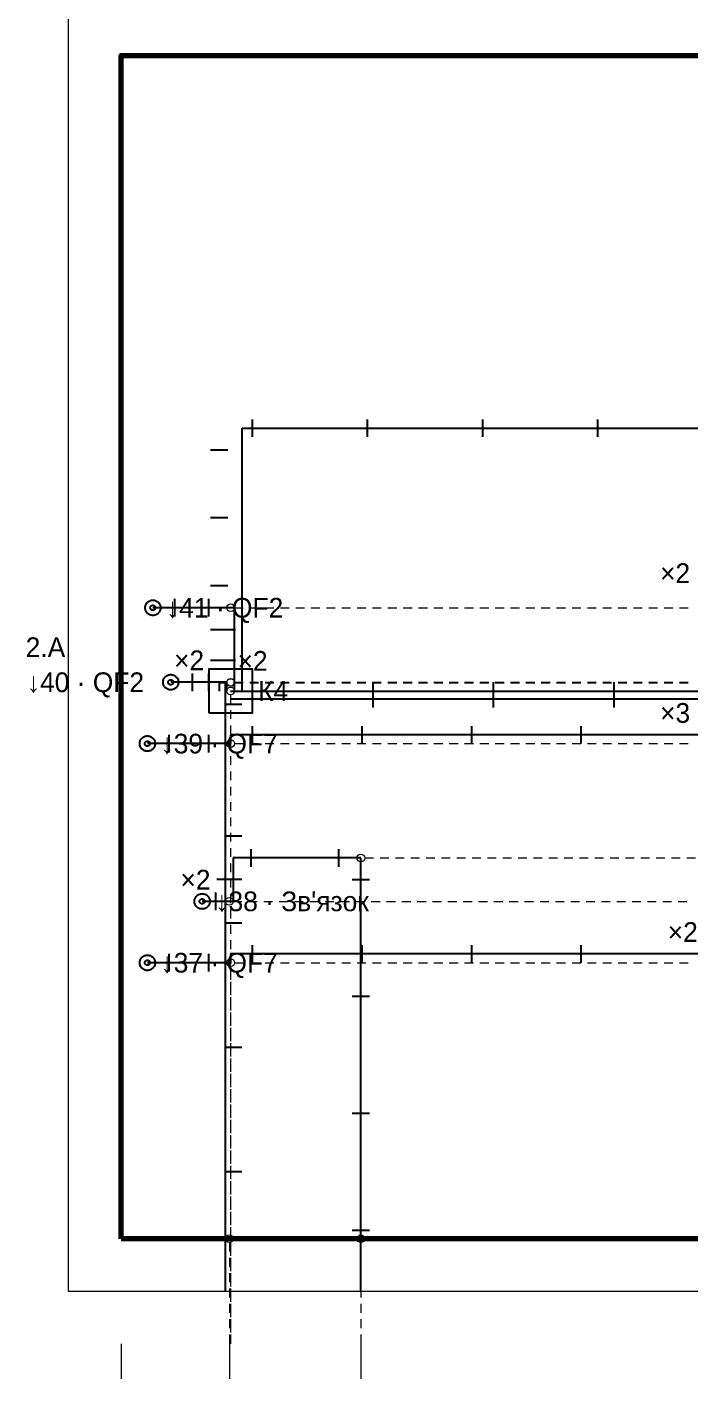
# Paper-space layout '09 Розгортки (продовження)' of a CAD drawing. Header units: millimetres. Extents: x 0 to 841, y 0 to 594.
# Drawn here: x 126.6 to 187.1, y 396.1 to 519.5 of the extents above; entities that cross this region are included whole.
import ezdxf
from ezdxf.enums import TextEntityAlignment as Align

# ---------------------------------------------------------------- set-up
doc = ezdxf.new("R2010")
doc.units = ezdxf.units.MM
doc.linetypes.add('E_CABLE_DASH', pattern=[225, 150, -75])
for name, color, linetype in [('E-ELEV', 7, 'Continuous'), ('M-FIX', 7, 'Continuous'), ('W-BOX', 1, 'Continuous'), ('W-CABLE-LIGHT', 1, 'E_CABLE_DASH'), ('W-CABLE-LOW', 1, 'E_CABLE_DASH'), ('W-CABLE-SOCKET', 1, 'E_CABLE_DASH')]:
    doc.layers.add(name, color=color, linetype=linetype)
doc.styles.add('PLEX_LIGHT', font='IBMPlexSans-Light.ttf')

psp = doc.layouts.new('09 Розгортки (продовження)')

# ---------------------------------------------------------------- linework, layer by layer
at = {"layer": 'E-ELEV', "lineweight": 13, "true_color": 0xd9d3c8}
for p, q in [((145.57, 466.46), (146.37, 466.46)), ((146.97, 466.46), (147.77, 466.46)), ((148.37, 466.46), (149.17, 466.46)), ((149.77, 466.46), (150.57, 466.46)), ((151.17, 466.46), (151.97, 466.46)), ((152.57, 466.46), (153.37, 466.46)), ((153.97, 466.46), (154.77, 466.46)), ((155.37, 466.46), (156.17, 466.46)), ((156.77, 466.46), (157.57, 466.46)), ((158.17, 466.46), (158.97, 466.46)), ((159.57, 466.46), (160.37, 466.46)), ((160.97, 466.46), (161.77, 466.46)), ((162.37, 466.46), (163.17, 466.46)), ((163.77, 466.46), (164.57, 466.46)), ((165.17, 466.46), (165.97, 466.46)), ((166.57, 466.46), (167.37, 466.46)), ((167.97, 466.46), (168.77, 466.46)), ((169.37, 466.46), (170.17, 466.46)), ((170.77, 466.46), (171.57, 466.46)), ((172.17, 466.46), (172.97, 466.46)), ((173.57, 466.46), (174.37, 466.46)), ((174.97, 466.46), (175.77, 466.46)), ((176.37, 466.46), (177.17, 466.46)), ((177.77, 466.46), (178.57, 466.46)), ((179.17, 466.46), (179.97, 466.46)), ((180.57, 466.46), (181.37, 466.46)), ((181.97, 466.46), (182.77, 466.46)), ((183.37, 466.46), (184.17, 466.46)), ((184.77, 466.46), (185.57, 466.46)), ((186.17, 466.46), (186.97, 466.46)), ((145.57, 459.66), (146.37, 459.66)), ((145.57, 459.62), (146.37, 459.62)), ((146.97, 459.66), (147.77, 459.66)), ((146.97, 459.62), (147.77, 459.62)), ((148.37, 459.66), (149.17, 459.66)), ((148.37, 459.62), (149.17, 459.62)), ((149.77, 459.66), (150.57, 459.66)), ((149.77, 459.62), (150.57, 459.62)), ((151.17, 459.66), (151.97, 459.66)), ((151.17, 459.62), (151.97, 459.62)), ((152.57, 459.66), (153.37, 459.66)), ((152.57, 459.62), (153.37, 459.62)), ((153.97, 459.66), (154.77, 459.66)), ((153.97, 459.62), (154.77, 459.62)), ((155.37, 459.66), (156.17, 459.66)), ((155.37, 459.62), (156.17, 459.62)), ((156.77, 459.66), (157.57, 459.66)), ((156.77, 459.62), (157.57, 459.62)), ((158.17, 459.66), (158.97, 459.66)), ((158.17, 459.62), (158.97, 459.62)), ((159.57, 459.66), (160.37, 459.66)), ((159.57, 459.62), (160.37, 459.62)), ((160.97, 459.66), (161.77, 459.66)), ((160.97, 459.62), (161.77, 459.62)), ((162.37, 459.66), (163.17, 459.66)), ((162.37, 459.62), (163.17, 459.62)), ((163.77, 459.66), (164.57, 459.66)), ((163.77, 459.62), (164.57, 459.62)), ((165.17, 459.66), (165.97, 459.66)), ((165.17, 459.62), (165.97, 459.62)), ((166.57, 459.66), (167.37, 459.66)), ((166.57, 459.62), (167.37, 459.62)), ((167.97, 459.66), (168.77, 459.66)), ((167.97, 459.62), (168.77, 459.62)), ((169.37, 459.66), (170.17, 459.66)), ((169.37, 459.62), (170.17, 459.62)), ((170.77, 459.66), (171.57, 459.66)), ((170.77, 459.62), (171.57, 459.62)), ((172.17, 459.66), (172.97, 459.66)), ((172.17, 459.62), (172.97, 459.62)), ((173.57, 459.66), (174.37, 459.66)), ((173.57, 459.62), (174.37, 459.62)), ((174.97, 459.66), (175.77, 459.66)), ((174.97, 459.62), (175.77, 459.62)), ((176.37, 459.66), (177.17, 459.66)), ((176.37, 459.62), (177.17, 459.62)), ((177.77, 459.66), (178.57, 459.66)), ((177.77, 459.62), (178.57, 459.62)), ((179.17, 459.66), (179.97, 459.66)), ((179.17, 459.62), (179.97, 459.62)), ((180.57, 459.66), (181.37, 459.66)), ((180.57, 459.62), (181.37, 459.62)), ((181.97, 459.66), (182.77, 459.66)), ((181.97, 459.62), (182.77, 459.62)), ((183.37, 459.66), (184.17, 459.66)), ((183.37, 459.62), (184.17, 459.62)), ((184.77, 459.66), (185.57, 459.66)), ((184.77, 459.62), (185.57, 459.62)), ((186.17, 459.66), (186.97, 459.66)), ((186.17, 459.62), (186.97, 459.62)), ((145.22, 458.51), (145.22, 457.71)), ((145.57, 458.86), (146.37, 458.86)), ((146.97, 458.86), (147.77, 458.86)), ((148.37, 458.86), (149.17, 458.86)), ((149.77, 458.86), (150.57, 458.86)), ((151.17, 458.86), (151.97, 458.86)), ((152.57, 458.86), (153.37, 458.86)), ((153.97, 458.86), (154.77, 458.86)), ((155.37, 458.86), (156.17, 458.86)), ((156.77, 458.86), (157.57, 458.86)), ((158.17, 458.86), (158.97, 458.86)), ((159.57, 458.86), (160.37, 458.86)), ((160.97, 458.86), (161.77, 458.86)), ((162.37, 458.86), (163.17, 458.86)), ((163.77, 458.86), (164.57, 458.86)), ((165.17, 458.86), (165.97, 458.86)), ((166.57, 458.86), (167.37, 458.86)), ((167.97, 458.86), (168.77, 458.86)), ((169.37, 458.86), (170.17, 458.86)), ((170.77, 458.86), (171.57, 458.86)), ((172.17, 458.86), (172.97, 458.86)), ((173.57, 458.86), (174.37, 458.86)), ((174.97, 458.86), (175.77, 458.86)), ((176.37, 458.86), (177.17, 458.86)), ((177.77, 458.86), (178.57, 458.86)), ((179.17, 458.86), (179.97, 458.86)), ((180.57, 458.86), (181.37, 458.86)), ((181.97, 458.86), (182.77, 458.86)), ((183.37, 458.86), (184.17, 458.86)), ((184.77, 458.86), (185.57, 458.86)), ((186.17, 458.86), (186.97, 458.86)), ((145.22, 457.11), (145.22, 456.31)), ((145.22, 455.71), (145.22, 454.91)), ((145.22, 454.31), (145.22, 453.51)), ((145.22, 452.91), (145.22, 452.11)), ((145.57, 454.06), (146.37, 454.06)), ((146.97, 454.06), (147.77, 454.06)), ((148.37, 454.06), (149.17, 454.06)), ((149.77, 454.06), (150.57, 454.06)), ((151.17, 454.06), (151.97, 454.06)), ((152.57, 454.06), (153.37, 454.06)), ((153.97, 454.06), (154.77, 454.06)), ((155.37, 454.06), (156.17, 454.06)), ((156.77, 454.06), (157.57, 454.06)), ((158.17, 454.06), (158.97, 454.06)), ((159.57, 454.06), (160.37, 454.06)), ((160.97, 454.06), (161.77, 454.06)), ((162.37, 454.06), (163.17, 454.06)), ((163.77, 454.06), (164.57, 454.06)), ((165.17, 454.06), (165.97, 454.06)), ((166.57, 454.06), (167.37, 454.06)), ((167.97, 454.06), (168.77, 454.06)), ((169.37, 454.06), (170.17, 454.06)), ((170.77, 454.06), (171.57, 454.06)), ((172.17, 454.06), (172.97, 454.06)), ((173.57, 454.06), (174.37, 454.06)), ((174.97, 454.06), (175.77, 454.06)), ((176.37, 454.06), (177.17, 454.06)), ((177.77, 454.06), (178.57, 454.06)), ((179.17, 454.06), (179.97, 454.06)), ((180.57, 454.06), (181.37, 454.06)), ((181.97, 454.06), (182.77, 454.06)), ((183.37, 454.06), (184.17, 454.06)), ((184.77, 454.06), (185.57, 454.06)), ((186.17, 454.06), (186.97, 454.06)), ((145.22, 451.51), (145.22, 450.71)), ((145.22, 450.11), (145.22, 449.31)), ((145.22, 448.71), (145.22, 447.91)), ((145.22, 447.31), (145.22, 446.51)), ((145.22, 445.91), (145.22, 445.11)), ((145.22, 444.51), (145.22, 443.71)), ((145.22, 443.11), (145.22, 442.31)), ((157.45, 443.62), (158.25, 443.62)), ((158.85, 443.62), (159.65, 443.62)), ((160.25, 443.62), (161.05, 443.62)), ((161.65, 443.62), (162.45, 443.62)), ((163.05, 443.62), (163.85, 443.62)), ((164.45, 443.62), (165.25, 443.62)), ((165.85, 443.62), (166.65, 443.62)), ((167.25, 443.62), (168.05, 443.62)), ((168.65, 443.62), (169.45, 443.62)), ((170.05, 443.62), (170.85, 443.62)), ((171.45, 443.62), (172.25, 443.62)), ((172.85, 443.62), (173.65, 443.62)), ((174.25, 443.62), (175.05, 443.62)), ((175.65, 443.62), (176.45, 443.62)), ((177.05, 443.62), (177.85, 443.62)), ((178.45, 443.62), (179.25, 443.62)), ((179.85, 443.62), (180.65, 443.62)), ((181.25, 443.62), (182.05, 443.62)), ((182.65, 443.62), (183.45, 443.62)), ((184.05, 443.62), (184.85, 443.62)), ((185.45, 443.62), (186.25, 443.62)), ((186.85, 443.62), (187.65, 443.62)), ((145.22, 441.71), (145.22, 440.91)), ((145.22, 440.31), (145.22, 439.51)), ((145.45, 439.66), (146.25, 439.66)), ((146.85, 439.66), (147.65, 439.66)), ((148.25, 439.66), (149.05, 439.66)), ((149.65, 439.66), (150.45, 439.66)), ((151.05, 439.66), (151.85, 439.66)), ((152.45, 439.66), (153.25, 439.66)), ((153.85, 439.66), (154.65, 439.66)), ((155.25, 439.66), (156.05, 439.66)), ((156.65, 439.66), (157.45, 439.66)), ((158.05, 439.66), (158.85, 439.66)), ((159.45, 439.66), (160.25, 439.66)), ((160.85, 439.66), (161.65, 439.66)), ((162.25, 439.66), (163.05, 439.66)), ((163.65, 439.66), (164.45, 439.66)), ((165.05, 439.66), (165.85, 439.66)), ((166.45, 439.66), (167.25, 439.66)), ((167.85, 439.66), (168.65, 439.66)), ((169.25, 439.66), (170.05, 439.66)), ((170.65, 439.66), (171.45, 439.66)), ((172.05, 439.66), (172.85, 439.66)), ((173.45, 439.66), (174.25, 439.66)), ((174.85, 439.66), (175.65, 439.66)), ((176.25, 439.66), (177.05, 439.66)), ((177.65, 439.66), (178.45, 439.66)), ((179.05, 439.66), (179.85, 439.66)), ((180.45, 439.66), (181.25, 439.66)), ((181.85, 439.66), (182.65, 439.66)), ((183.25, 439.66), (184.05, 439.66)), ((184.65, 439.66), (185.45, 439.66)), ((186.05, 439.66), (186.85, 439.66)), ((145.22, 438.91), (145.22, 438.11)), ((145.22, 437.51), (145.22, 436.71)), ((145.22, 436.11), (145.22, 435.31)), ((145.22, 434.71), (145.22, 433.91)), ((145.22, 433.71), (145.22, 432.91)), ((145.22, 433.31), (145.22, 432.51)), ((145.57, 434.06), (146.37, 434.06)), ((146.97, 434.06), (147.77, 434.06)), ((148.37, 434.06), (149.17, 434.06)), ((149.77, 434.06), (150.57, 434.06)), ((151.17, 434.06), (151.97, 434.06)), ((152.57, 434.06), (153.37, 434.06)), ((153.97, 434.06), (154.77, 434.06)), ((155.37, 434.06), (156.17, 434.06)), ((156.77, 434.06), (157.57, 434.06)), ((158.17, 434.06), (158.97, 434.06)), ((159.57, 434.06), (160.37, 434.06)), ((160.97, 434.06), (161.77, 434.06)), ((162.37, 434.06), (163.17, 434.06)), ((163.77, 434.06), (164.57, 434.06)), ((165.17, 434.06), (165.97, 434.06)), ((166.57, 434.06), (167.37, 434.06)), ((167.97, 434.06), (168.77, 434.06)), ((169.37, 434.06), (170.17, 434.06)), ((170.77, 434.06), (171.57, 434.06)), ((172.17, 434.06), (172.97, 434.06)), ((173.57, 434.06), (174.37, 434.06)), ((174.97, 434.06), (175.77, 434.06)), ((176.37, 434.06), (177.17, 434.06)), ((177.77, 434.06), (178.57, 434.06)), ((179.17, 434.06), (179.97, 434.06)), ((180.57, 434.06), (181.37, 434.06)), ((181.97, 434.06), (182.77, 434.06)), ((183.37, 434.06), (184.17, 434.06)), ((184.77, 434.06), (185.57, 434.06)), ((186.17, 434.06), (186.97, 434.06)), ((145.22, 432.31), (145.22, 431.51)), ((145.22, 431.91), (145.22, 431.11)), ((145.22, 430.91), (145.22, 430.11)), ((145.22, 430.51), (145.22, 429.71)), ((145.22, 429.51), (145.22, 428.71)), ((145.22, 429.11), (145.22, 428.31)), ((145.22, 428.11), (145.22, 427.31)), ((145.22, 427.71), (145.22, 426.91)), ((145.22, 426.71), (145.22, 425.91)), ((145.22, 426.31), (145.22, 425.51)), ((145.22, 425.31), (145.22, 424.51)), ((145.22, 424.91), (145.22, 424.11)), ((145.22, 423.91), (145.22, 423.11)), ((145.22, 423.51), (145.22, 422.71)), ((145.22, 422.51), (145.22, 421.71)), ((145.22, 422.11), (145.22, 421.31)), ((145.22, 421.11), (145.22, 420.31)), ((145.22, 420.71), (145.22, 419.91)), ((145.22, 419.71), (145.22, 418.91)), ((145.22, 419.31), (145.22, 418.51)), ((145.22, 418.31), (145.22, 417.51)), ((145.22, 417.91), (145.22, 417.11)), ((145.22, 416.91), (145.22, 416.11)), ((145.22, 416.51), (145.22, 415.71)), ((145.22, 415.51), (145.22, 414.71)), ((145.22, 415.11), (145.22, 414.31)), ((145.22, 414.11), (145.22, 413.31)), ((145.22, 413.71), (145.22, 412.91)), ((145.22, 412.71), (145.22, 411.91)), ((145.22, 412.31), (145.22, 411.51)), ((145.22, 411.31), (145.22, 410.51)), ((145.22, 410.91), (145.22, 410.11)), ((145.22, 409.91), (145.22, 409.11)), ((145.1, 408.51), (145.1, 407.71)), ((145.22, 409.51), (145.22, 408.71)), ((145.22, 408.51), (145.22, 407.71)), ((157.1, 408.51), (157.1, 407.71)), ((145.22, 408.11), (145.22, 407.31)), ((145.1, 407.11), (145.1, 406.31)), ((145.22, 407.11), (145.22, 406.31)), ((145.22, 406.71), (145.22, 405.91)), ((157.1, 407.11), (157.1, 406.31)), ((145.1, 405.71), (145.1, 404.91)), ((145.22, 405.71), (145.22, 404.91)), ((145.22, 405.31), (145.22, 404.51)), ((157.1, 405.71), (157.1, 404.91)), ((145.1, 404.31), (145.1, 403.51)), ((145.22, 404.31), (145.22, 403.51)), ((145.22, 403.91), (145.22, 403.11)), ((157.1, 404.31), (157.1, 403.51)), ((145.1, 402.91), (145.1, 402.11)), ((145.22, 402.91), (145.22, 402.11)), ((145.22, 402.51), (145.22, 401.71)), ((157.1, 402.91), (157.1, 402.11)), ((145.1, 401.51), (145.1, 400.71)), ((145.22, 401.51), (145.22, 400.71)), ((145.22, 401.11), (145.22, 400.31)), ((157.1, 401.51), (157.1, 400.71)), ((145.1, 400.11), (145.1, 399.31)), ((145.22, 400.11), (145.22, 399.31)), ((157.1, 400.11), (157.1, 399.31)), ((145.22, 399.71), (145.22, 399.26))]:
    psp.add_line(p, q, dxfattribs=at)
at = {"layer": 'E-ELEV', "lineweight": 13, "true_color": 0x29251f}
for p, q in [((135.22, 399.26), (135.22, 398.06)), ((145.1, 399.26), (145.1, 398.06)), ((157.1, 399.26), (157.1, 398.06)), ((135.22, 398.06), (135.22, 396.06)), ((145.1, 398.06), (145.1, 396.06)), ((157.1, 398.06), (157.1, 396.06))]:
    psp.add_line(p, q, dxfattribs=at)
at = {"layer": 'E-ELEV', "lineweight": 13, "true_color": 0xd9d3c8}
psp.add_lwpolyline([(130.42, 404.06), (130.42, 528.86), (296.9, 528.86), (296.9, 404.06), (130.42, 404.06)], close=True, dxfattribs=at)
at = {"layer": 'E-ELEV', "lineweight": 70, "true_color": 0x29251f}
psp.add_lwpolyline([(135.22, 408.86), (135.22, 516.86), (288.9, 516.86), (288.9, 408.86)], close=True, dxfattribs=at)
at = {"layer": 'E-ELEV', "lineweight": 13, "true_color": 0x9a9288}
for centre in [(145.22, 466.46), (145.22, 459.66), (145.22, 459.62), (145.22, 458.86), (145.22, 458.86), (145.22, 454.06), (157.1, 443.62), (145.1, 439.66), (145.22, 434.06), (145.22, 434.06), (145.1, 408.86), (157.1, 408.86)]:
    psp.add_circle(centre, 0.35, dxfattribs=at)
at = {"layer": 'M-FIX', "lineweight": 25, "true_color": 0x29251f}
for p, q in [((147.22, 482.06), (147.22, 483.66)), ((157.72, 482.06), (157.72, 483.66)), ((168.22, 482.06), (168.22, 483.66)), ((178.72, 482.06), (178.72, 483.66)), ((144.97, 480.86), (143.37, 480.86)), ((144.97, 474.66), (143.37, 474.66)), ((144.97, 468.46), (143.37, 468.46)), ((140.12, 465.66), (140.12, 467.26)), ((143.22, 465.66), (143.22, 467.26)), ((145.67, 464.46), (143.37, 464.46)), ((145.67, 461.66), (143.37, 461.66)), ((141.75, 458.86), (141.75, 460.46)), ((143.22, 458.86), (143.22, 460.46)), ((147.22, 457.36), (147.22, 459.66)), ((158.22, 457.36), (158.22, 459.66)), ((169.22, 457.36), (169.22, 459.66)), ((180.22, 457.36), (180.22, 459.66)), ((146.25, 457.62), (144.65, 457.62)), ((147.22, 454.06), (147.22, 455.66)), ((157.22, 454.06), (157.22, 455.66)), ((167.22, 454.06), (167.22, 455.66)), ((177.22, 454.06), (177.22, 455.66)), ((139.62, 453.26), (139.62, 454.86)), ((143.22, 453.26), (143.22, 454.86)), ((146.25, 445.62), (144.65, 445.62)), ((147.1, 442.82), (147.1, 444.42)), ((155.1, 442.82), (155.1, 444.42)), ((146.25, 441.64), (143.95, 441.64)), ((157.9, 441.62), (156.3, 441.62)), ((143.86, 438.86), (143.86, 440.46)), ((146.25, 437.66), (144.65, 437.66)), ((147.22, 434.06), (147.22, 435.66)), ((157.22, 434.06), (157.22, 435.66)), ((167.22, 434.06), (167.22, 435.66)), ((177.22, 434.06), (177.22, 435.66)), ((139.62, 433.26), (139.62, 434.86)), ((143.22, 433.26), (143.22, 434.86)), ((157.9, 430.96), (156.3, 430.96)), ((146.25, 426.32), (144.65, 426.32)), ((157.9, 420.29), (156.3, 420.29)), ((146.25, 414.98), (144.65, 414.98)), ((157.9, 409.62), (156.3, 409.62))]:
    psp.add_line(p, q, dxfattribs=at)
at = {"layer": 'W-BOX', "lineweight": 25, "true_color": 0xb3261e}
psp.add_lwpolyline([(143.22, 456.86), (147.22, 456.86), (147.22, 460.86), (143.22, 460.86)], close=True, dxfattribs=at)
at = {"layer": 'W-CABLE-LIGHT', "lineweight": 25, "true_color": 0xd4a72c}
for points in [[(146.27, 458.86), (146.27, 482.86), (191.22, 482.86), (191.22, 480.86)], [(145.57, 458.86), (145.57, 466.46), (138.12, 466.46)], [(144.87, 458.86), (144.87, 459.66), (139.75, 459.66)], [(144.75, 404.06), (144.75, 459.62), (144.17, 459.62), (144.17, 458.86)], [(145.22, 458.86), (217.22, 458.86)], [(145.22, 458.16), (196.8, 458.16), (196.8, 434.86), (191.22, 434.86), (191.22, 432.86)]]:
    psp.add_lwpolyline(points, dxfattribs=at)
for centre, radius in [((138.12, 466.46), 0.7), ((138.12, 466.46), 0.233), ((139.75, 459.66), 0.7), ((139.75, 459.66), 0.233)]:
    psp.add_circle(centre, radius, dxfattribs=at)
at = {"layer": 'W-CABLE-LOW', "lineweight": 25, "true_color": 0x29251f}
psp.add_lwpolyline([(157.1, 404.06), (157.1, 443.62), (145.45, 443.62), (145.45, 439.66), (142.62, 439.66)], dxfattribs=at)
for radius in [0.7, 0.233]:
    psp.add_circle((142.62, 439.66), radius, dxfattribs=at)
at = {"layer": 'W-CABLE-SOCKET', "lineweight": 25, "true_color": 0x76b7b2}
for points in [[(189.92, 466.86), (189.92, 454.86), (145.22, 454.86), (145.22, 454.06), (137.62, 454.06)], [(189.22, 466.86), (189.22, 434.86), (145.22, 434.86), (145.22, 434.06), (137.62, 434.06)]]:
    psp.add_lwpolyline(points, dxfattribs=at)
for centre, radius in [((137.62, 454.06), 0.7), ((137.62, 454.06), 0.233), ((137.62, 434.06), 0.7), ((137.62, 434.06), 0.233)]:
    psp.add_circle(centre, radius, dxfattribs=at)

# ---------------------------------------------------------------- texts
at = {"layer": 'E-ELEV', "true_color": 0x9a9288, "style": 'PLEX_LIGHT'}
psp.add_text('2.A', height=1.8, dxfattribs=at).set_placement((128.32, 462.86), align=Align.MIDDLE_CENTER)
at = {"layer": 'M-FIX', "true_color": 0x29251f, "style": 'PLEX_LIGHT'}
for s, p in [('×2', (185.78, 469.62)), ('×2', (141.43, 461.66)), ('×2', (147.22, 461.61)), ('×3', (185.78, 456.86)), ('×2', (142.01, 441.64)), ('×2', (186.48, 436.86))]:
    psp.add_text(s, height=1.8, dxfattribs=at).set_placement(p, align=Align.MIDDLE_CENTER)
at = {"layer": 'W-BOX', "true_color": 0xb3261e, "style": 'PLEX_LIGHT'}
psp.add_text('К4', height=1.8, dxfattribs=at).set_placement((147.72, 458.86), align=Align.MIDDLE_LEFT)
at = {"layer": 'W-CABLE-LIGHT', "true_color": 0x29251f, "style": 'PLEX_LIGHT'}
for s, p in [('↓41 · QF2', (139.32, 466.46)), ('↓40 · QF2', (126.62, 459.66))]:
    psp.add_text(s, height=1.8, dxfattribs=at).set_placement(p, align=Align.MIDDLE_LEFT)
at = {"layer": 'W-CABLE-LOW', "true_color": 0x29251f, "style": 'PLEX_LIGHT'}
psp.add_text("↓38 · Зв'язок", height=1.8, dxfattribs=at).set_placement((143.82, 439.66), align=Align.MIDDLE_LEFT)
at = {"layer": 'W-CABLE-SOCKET', "true_color": 0x29251f, "style": 'PLEX_LIGHT'}
for s, p in [('↓39 · QF7', (138.82, 454.06)), ('↓37 · QF7', (138.82, 434.06))]:
    psp.add_text(s, height=1.8, dxfattribs=at).set_placement(p, align=Align.MIDDLE_LEFT)

doc.saveas('drawing.dxf')
